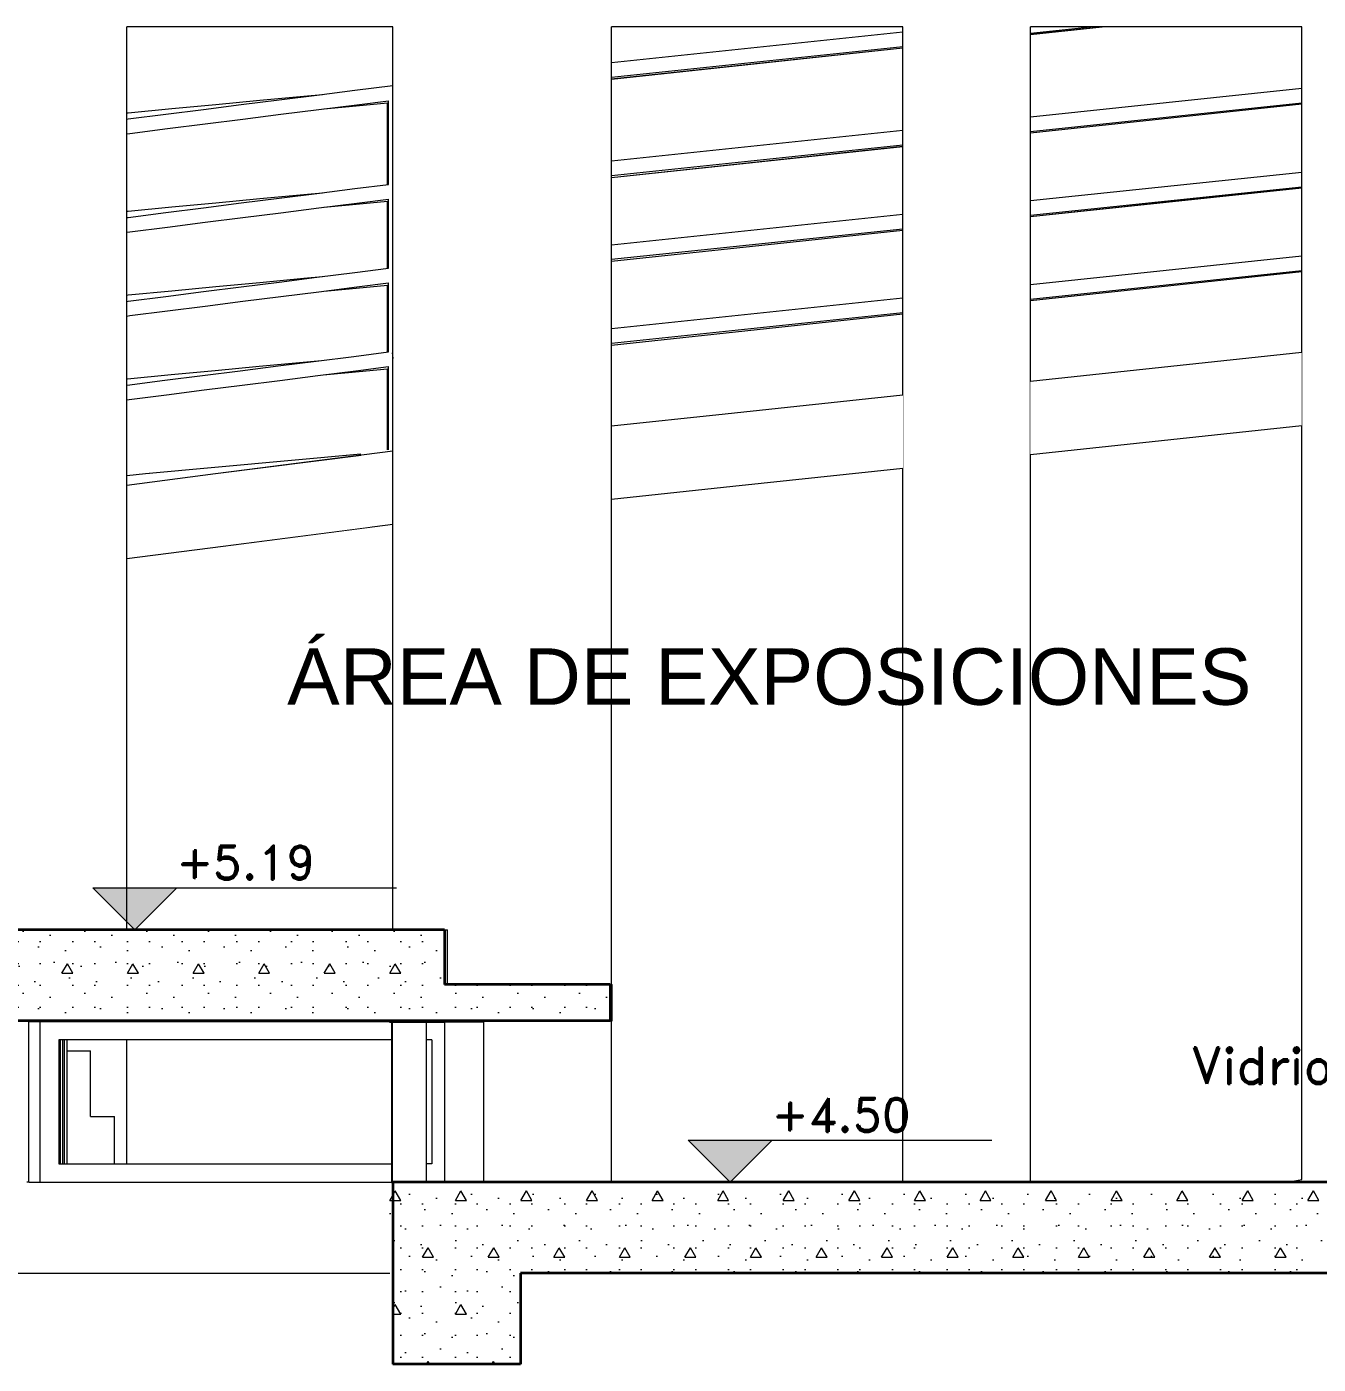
# Model space of a CAD drawing. Header units: metres. Extents: x 173 to 310, y -9 to 45.
# Drawn here: x 278.935 to 282.48, y -1.893 to 1.777 of the extents above; entities that cross this region are included whole.
import ezdxf

# ---------------------------------------------------------------- set-up
doc = ezdxf.new("R2010")
doc.units = ezdxf.units.M
doc.header["$MEASUREMENT"] = 0
doc.set_wipeout_variables(frame=1)
doc.linetypes.add('Wipeout_Contour', pattern=[1, 0, -1])
for name, color, linetype, lineweight in [('Annotation - Label_Pen_No__1', 7, 'Continuous', 13), ('Annotation - Text_Pen_No__1', 7, 'Continuous', 13), ('Dimensioning - General_Pen_No__1', 7, 'Continuous', 13), ('Estructura – Carga_Pen_No__122', 9, 'Continuous', 13), ('Estructura – Carga_Pen_No__21', 7, 'Continuous', 35), ('Interior - Furniture _Pen_No__1', 7, 'Continuous', 13), ('Interior - Stair & Railing_Pen_No__122', 9, 'Continuous', 13), ('Structural - Bearing_Pen_No__122', 9, 'Continuous', 13), ('Structural - Bearing_Pen_No__21', 7, 'Continuous', 35), ('Structural - Bearing_Pen_No__27', 7, 'Continuous', 35)]:
    doc.layers.add(name, color=color, linetype=linetype, lineweight=lineweight)
for name, color, linetype in [('Dimensioning - General', 7, 'Continuous'), ('Estructura – Carga', 7, 'Continuous'), ('Interior - Furniture', 7, 'Continuous'), ('Structural - Bearing', 7, 'Continuous')]:
    doc.layers.add(name, color=color, linetype=linetype)
for name, color, linetype, lineweight, true_color in [('Dimensioning - General_Pen_No__167', 7, 'Continuous', 13, 0x6a6a6a), ('Estructura – Carga_Pen_No__167', 7, 'Continuous', 13, 0x6a6a6a), ('Interior - Stair & Railing_Pen_No__167', 7, 'Continuous', 13, 0x6a6a6a), ('Structural - Bearing_Pen_No__167', 7, 'Continuous', 13, 0x6a6a6a), ('Structural - Bearing_Pen_No__87', 7, 'Continuous', 20, 0x6a6a6a)]:
    doc.layers.add(name, color=color, linetype=linetype, lineweight=lineweight, true_color=true_color)
doc.styles.add('GENERATED_STYLE_1', font='arial.ttf')
doc.styles.add('GENERATED_STYLE_3', font='romand.shx')
doc.dimstyles.new('GENERATED_STYLE__14', dxfattribs={"dimtxt": 0.0925, "dimasz": 0.0475, "dimexe": 0.18, "dimexo": 0.0625, "dimgap": 0.09, "dimtad": 1, "dimzin": 0, "dimdsep": 46, "dimtxsty": 'GENERATED_STYLE_3', "dimblk": 'ARROWHEAD_2', "dimblk1": 'ARROWHEAD_2', "dimblk2": 'ARROWHEAD_2', "dimcen": 0.09, "dimclrd": 7, "dimclre": 7, "dimclrt": 256, "dimadec": 0, "dimazin": 0, "dimtfac": 1, "dimtdec": 4, "dimtmove": 2, "dimatfit": 3, "dimfxl": 1, "dimtolj": 1, "dimtzin": 0, "dimarcsym": 0})
doc.dimstyles.new('GENERATED_STYLE__19', dxfattribs={"dimtxt": 0.18, "dimasz": 0.06384, "dimexe": 0.18, "dimexo": 0.0625, "dimgap": 0.09, "dimtad": 0, "dimtih": 1, "dimtoh": 1, "dimdec": 4, "dimzin": 0, "dimdsep": 46, "dimtxsty": 'Standard', "dimcen": 0.09, "dimadec": 0, "dimazin": 0, "dimtfac": 1, "dimtdec": 4, "dimtmove": 0, "dimatfit": 3, "dimldrblk": 'ARROWHEAD_5', "dimfxl": 1, "dimtolj": 1, "dimtzin": 0, "dimarcsym": 0})
pattern_1 = [(0, (247.71116, 19.7567), (0, 0.3117692), [0.03, -0.15]), (0, (247.80116, 19.91258), (0, 0.3117692), [0.03, -0.15]), (60, (247.71116, 19.7567), (-0.27, 0.1558846), [0.03, -0.15]), (60, (247.89116, 19.7567), (-0.27, 0.1558846), [0.03, -0.15]), (120, (247.74116, 19.7567), (0.27, 0.1558846), [0.03, -0.15]), (120, (247.92116, 19.7567), (0.27, 0.1558846), [0.03, -0.15]), (0, (247.71116, 19.786696), (0, 0.06), [0, -0.06, 0, -0.09]), (45, (247.74116, 19.786696), (-0.04242641, 0.04242641), [0, -0.045, 0, -0.075])]

# ---------------------------------------------------------------- blocks, each defined once
blk = doc.blocks.new('Dimension_4', base_point=(33.1544, -21.1497))
at = {"layer": 'Dimensioning - General_Pen_No__1', "linetype": 'Continuous', "lineweight": 13}
blk.add_hatch(color=7, dxfattribs=at).paths.add_polyline_path([(33.1544, -21.1497), (33.2694, -21.0347), (33.0394, -21.0347)])
at = {"layer": 'Dimensioning - General_Pen_No__1', "color": 7, "linetype": 'Continuous', "lineweight": 13}
for p, q in [((33.1544, -21.1497), (33.0394, -21.0347)), ((33.0394, -21.0347), (33.2694, -21.0347)), ((33.2694, -21.0347), (33.1544, -21.1497)), ((33.2694, -21.0347), (33.8729, -21.0347)), ((33.1544, -21.1497), (33.0681, -21.1497)), ((33.1544, -21.1497), (33.2406, -21.1497))]:
    blk.add_line(p, q, dxfattribs=at)
at = {"layer": 'Dimensioning - General_Pen_No__167', "color": 251, "lineweight": 13, "true_color": 0x6a6a6a, "insert": (33.2694, -21.0117), "char_height": 0.0925, "attachment_point": 7, "style": 'GENERATED_STYLE_3'}
blk.add_mtext('\\A1;{\\pql;\\Fromand.shx;+4.50}', dxfattribs=at)
blk = doc.blocks.new('Dimension_5', base_point=(31.5202, -20.4573))
at = {"layer": 'Dimensioning - General_Pen_No__1', "linetype": 'Continuous', "lineweight": 13}
blk.add_hatch(color=7, dxfattribs=at).paths.add_polyline_path([(31.5202, -20.4573), (31.6352, -20.3423), (31.4052, -20.3423)])
at = {"layer": 'Dimensioning - General_Pen_No__1', "color": 7, "linetype": 'Continuous', "lineweight": 13}
for p, q in [((31.5202, -20.4573), (31.4052, -20.3423)), ((31.4052, -20.3423), (31.6352, -20.3423)), ((31.6352, -20.3423), (31.5202, -20.4573)), ((31.6352, -20.3423), (32.2388, -20.3423)), ((31.5202, -20.4573), (31.2711, -20.4573)), ((31.5202, -20.4573), (31.6065, -20.4573))]:
    blk.add_line(p, q, dxfattribs=at)
at = {"layer": 'Dimensioning - General_Pen_No__167', "color": 251, "lineweight": 13, "true_color": 0x6a6a6a, "insert": (31.6352, -20.3193), "char_height": 0.0925, "attachment_point": 7, "style": 'GENERATED_STYLE_3'}
blk.add_mtext('\\A1;{\\pql;\\Fromand.shx;+5.19}', dxfattribs=at)
blk = doc.blocks.new('ARROWHEAD_2')
at = {"color": 0, "linetype": 'Continuous', "lineweight": 0}
for p, q in [((0, 0), (-1, 0)), ((-0.378, -0.655), (0.378, 0.655))]:
    blk.add_line(p, q, dxfattribs=at)
blk = doc.blocks.new('*D73')
at = {"layer": 'Defpoints', "color": 0, "linetype": 'Continuous', "transparency": 16777216}
for p in [(279.8736, -1.393), (283.2428, -1.393), (283.0445, -2.043)]:
    blk.add_point(p, dxfattribs=at)
at = {"layer": 'Dimensioning - General', "color": 7, "linetype": 'Continuous', "lineweight": -2, "transparency": 16777216}
for p, q in [((283.2428, -1.3455), (283.2428, -1.298)), ((279.9361, -1.393), (283.4228, -1.393)), ((283.2428, -2.043), (283.2428, -1.393)), ((283.107, -2.043), (283.4228, -2.043)), ((283.2428, -2.0905), (283.2428, -2.138))]:
    blk.add_line(p, q, dxfattribs=at)
at = {"layer": 'Dimensioning - General', "color": 7, "linetype": 'Continuous', "lineweight": -2, "transparency": 16777216, "xscale": 0.0475, "yscale": 0.0475, "zscale": 0.0475}
for p, rotation in [((283.2428, -1.393), 270), ((283.2428, -2.043), 90)]:
    blk.add_blockref('ARROWHEAD_2', p, dxfattribs=dict(at, rotation=rotation))
at = {"layer": 'Dimensioning - General', "color": 251, "linetype": 'Continuous', "lineweight": 13, "true_color": 0x6a6a6a, "transparency": 16777216, "insert": (283.1781, -1.8198), "char_height": 0.0925, "attachment_point": 5, "rotation": 90, "style": 'GENERATED_STYLE_3'}
blk.add_mtext('\\A1;0.65', dxfattribs=at)
blk = doc.blocks.new('ARROWHEAD_5')
at = {"linetype": 'Continuous', "lineweight": 0}
blk.add_hatch(color=0, dxfattribs=at).paths.add_polyline_path([(-1, 0.2679), (0, 0), (-1, -0.2679)])
at = {"color": 0, "linetype": 'Continuous', "lineweight": 0}
blk.add_line((0, 0), (-1, 0), dxfattribs=at)

msp = doc.modelspace()

# ---------------------------------------------------------------- linework, layer by layer
at = {"layer": 'Estructura – Carga_Pen_No__167', "color": 251, "linetype": 'Continuous', "lineweight": 13, "true_color": 0x6a6a6a}
for p, q in [((279.1098, -1.213), (279.1098, -1.033)), ((279.1098, -1.213), (279.1759, -1.213)), ((279.1759, -1.343), (279.1759, -1.213)), ((279.1268, -1.393), (279.2314, -1.393)), ((279.2314, -1.393), (279.3313, -1.393)), ((279.3313, -1.393), (279.4256, -1.393)), ((279.4256, -1.393), (279.5138, -1.393)), ((279.5138, -1.393), (279.5951, -1.393)), ((279.5951, -1.393), (279.669, -1.393)), ((279.669, -1.393), (279.7349, -1.393)), ((279.7349, -1.393), (279.7923, -1.393)), ((278.9031, -1.643), (278.9489, -1.643)), ((278.9489, -1.643), (278.9858, -1.643)), ((278.9858, -1.643), (279.0182, -1.643)), ((279.0182, -1.643), (279.1268, -1.643)), ((279.1268, -1.643), (279.2314, -1.643)), ((279.2314, -1.643), (279.3313, -1.643)), ((279.3313, -1.643), (279.4256, -1.643)), ((279.4256, -1.643), (279.5138, -1.643)), ((279.5138, -1.643), (279.5951, -1.643)), ((279.5951, -1.643), (279.669, -1.643)), ((279.669, -1.643), (279.7349, -1.643)), ((279.7349, -1.643), (279.7923, -1.643)), ((279.7923, -1.643), (279.8408, -1.643)), ((279.8408, -1.643), (279.88, -1.643)), ((279.88, -1.643), (279.9097, -1.643))]:
    msp.add_line(p, q, dxfattribs=at)
at = {"layer": 'Interior - Stair & Railing_Pen_No__122', "color": 9, "linetype": 'Continuous', "lineweight": 13}
for p, q in [((280.5396, 1.679), (281.3396, 1.7631)), ((281.6896, 1.7596), (281.8551, 1.777)), ((281.6896, 1.7562), (281.885, 1.777)), ((281.6896, 1.756), (281.8863, 1.777)), ((280.5396, 1.6388), (281.3396, 1.7228)), ((280.5396, 1.6338), (281.3396, 1.7189)), ((280.5396, 1.6335), (281.3396, 1.7187)), ((279.8354, 1.6028), (279.9396, 1.6159)), ((279.5742, 1.5753), (279.695, 1.5867)), ((279.6271, 1.5765), (279.7312, 1.5896)), ((279.695, 1.5867), (279.7462, 1.5915)), ((279.7312, 1.5896), (279.8354, 1.6028)), ((281.6896, 1.5299), (282.4346, 1.6082)), ((279.2131, 1.5412), (279.3332, 1.5526)), ((279.3162, 1.5371), (279.4196, 1.5502)), ((279.3332, 1.5526), (279.4536, 1.564)), ((279.4196, 1.5502), (279.5233, 1.5634)), ((279.4536, 1.564), (279.5742, 1.5753)), ((279.5233, 1.5634), (279.6271, 1.5765)), ((279.6321, 1.5368), (279.7362, 1.55)), ((279.7362, 1.55), (279.8404, 1.5631)), ((279.7505, 1.5518), (279.8197, 1.5583)), ((279.8197, 1.5583), (279.9249, 1.5682)), ((279.8404, 1.5631), (279.9277, 1.5741)), ((281.6896, 1.4896), (282.4346, 1.5679)), ((281.6896, 1.4862), (282.4346, 1.5655)), ((281.6896, 1.486), (282.4346, 1.5654)), ((279.2093, 1.5408), (279.2131, 1.5412)), ((279.2093, 1.5234), (279.2132, 1.5239)), ((279.2132, 1.5239), (279.3162, 1.5371)), ((279.3212, 1.4974), (279.4246, 1.5105)), ((279.4246, 1.5105), (279.5282, 1.5237)), ((279.5282, 1.5237), (279.6321, 1.5368)), ((279.2093, 1.4831), (279.2181, 1.4843)), ((279.2181, 1.4843), (279.3212, 1.4974)), ((280.5396, 1.409), (281.3396, 1.4931)), ((280.5396, 1.3688), (281.3396, 1.4528)), ((280.5396, 1.3638), (281.3396, 1.4489)), ((280.5396, 1.3635), (281.3396, 1.4487)), ((281.6896, 1.2999), (282.4346, 1.3782)), ((279.695, 1.3167), (279.7462, 1.3215)), ((279.7312, 1.3196), (279.8354, 1.3328)), ((279.8354, 1.3328), (279.9277, 1.3444)), ((281.6896, 1.2596), (282.4346, 1.3379)), ((281.6896, 1.2562), (282.4346, 1.3355)), ((281.6896, 1.256), (282.4346, 1.3354)), ((279.3332, 1.2826), (279.4536, 1.294)), ((279.4196, 1.2802), (279.5233, 1.2934)), ((279.4536, 1.294), (279.5742, 1.3053)), ((279.5233, 1.2934), (279.6271, 1.3065)), ((279.5742, 1.3053), (279.695, 1.3167)), ((279.6271, 1.3065), (279.7312, 1.3196)), ((279.7362, 1.28), (279.8404, 1.2931)), ((279.7505, 1.2818), (279.8197, 1.2883)), ((279.8197, 1.2883), (279.9249, 1.2982)), ((279.8404, 1.2931), (279.9277, 1.3041)), ((279.2093, 1.2708), (279.2131, 1.2712)), ((279.2093, 1.2534), (279.2132, 1.2539)), ((279.2131, 1.2712), (279.3332, 1.2826)), ((279.2132, 1.2539), (279.3162, 1.2671)), ((279.3162, 1.2671), (279.4196, 1.2802)), ((279.4246, 1.2405), (279.5282, 1.2537)), ((279.5282, 1.2537), (279.6321, 1.2668)), ((279.6321, 1.2668), (279.7362, 1.28)), ((280.5396, 1.179), (281.3396, 1.2631)), ((279.2093, 1.2131), (279.2181, 1.2143)), ((279.2181, 1.2143), (279.3212, 1.2274)), ((279.3212, 1.2274), (279.4246, 1.2405)), ((280.5396, 1.1388), (281.3396, 1.2228)), ((280.5396, 1.1338), (281.3396, 1.2189)), ((280.5396, 1.1335), (281.3396, 1.2187)), ((281.6896, 1.0699), (282.4346, 1.1482)), ((279.7312, 1.0896), (279.8354, 1.1028)), ((279.8354, 1.1028), (279.9277, 1.1144)), ((281.6896, 1.0297), (282.4346, 1.108)), ((281.6896, 1.0261), (282.4346, 1.1055)), ((279.4536, 1.064), (279.5742, 1.0753)), ((279.5233, 1.0634), (279.6271, 1.0765)), ((279.5742, 1.0753), (279.695, 1.0867)), ((279.6271, 1.0765), (279.7312, 1.0896)), ((279.695, 1.0867), (279.7462, 1.0915)), ((279.8197, 1.0583), (279.9249, 1.0682)), ((279.8404, 1.0631), (279.9277, 1.0741)), ((279.2093, 1.0408), (279.2131, 1.0412)), ((279.2131, 1.0412), (279.3332, 1.0526)), ((279.2132, 1.0239), (279.3162, 1.0371)), ((279.3162, 1.0371), (279.4196, 1.0502)), ((279.3332, 1.0526), (279.4536, 1.064)), ((279.4196, 1.0502), (279.5233, 1.0634)), ((279.5282, 1.0237), (279.6321, 1.0368)), ((279.6321, 1.0368), (279.7362, 1.05)), ((279.7362, 1.05), (279.8404, 1.0631)), ((279.7505, 1.0518), (279.8197, 1.0583)), ((280.5396, 0.9491), (281.3396, 1.0332)), ((279.2093, 1.0234), (279.2132, 1.0239)), ((279.2181, 0.9843), (279.3212, 0.9974)), ((279.3212, 0.9974), (279.4246, 1.0105)), ((279.4246, 1.0105), (279.5282, 1.0237)), ((280.5396, 0.9089), (281.3396, 0.9929)), ((279.2093, 0.9831), (279.2181, 0.9843)), ((280.5396, 0.9036), (281.3396, 0.9889)), ((279.8329, 0.8726), (279.9277, 0.8846)), ((279.9379, 0.8819), (279.938, 0.8812)), ((279.938, 0.8812), (279.9383, 0.8787)), ((279.4518, 0.8339), (279.5724, 0.8452)), ((279.5208, 0.8332), (279.6247, 0.8463)), ((279.5724, 0.8452), (279.6932, 0.8566)), ((279.6247, 0.8463), (279.7287, 0.8595)), ((279.6932, 0.8566), (279.744, 0.8614)), ((279.7287, 0.8595), (279.8329, 0.8726)), ((279.8379, 0.8329), (279.9277, 0.8443)), ((279.9383, 0.8787), (279.9386, 0.8759)), ((279.9386, 0.8759), (279.939, 0.8727)), ((279.939, 0.8727), (279.9394, 0.8694)), ((279.9394, 0.8694), (279.9396, 0.8671)), ((279.2093, 0.8109), (279.2112, 0.8111)), ((279.2112, 0.8111), (279.3314, 0.8225)), ((279.3137, 0.8069), (279.4171, 0.8201)), ((279.3314, 0.8225), (279.4518, 0.8339)), ((279.4171, 0.8201), (279.5208, 0.8332)), ((279.6296, 0.8067), (279.7337, 0.8198)), ((279.7337, 0.8198), (279.8379, 0.8329)), ((279.7483, 0.8216), (279.8178, 0.8282)), ((279.8178, 0.8282), (279.9249, 0.8383)), ((279.2093, 0.7936), (279.2107, 0.7938)), ((279.2107, 0.7938), (279.3137, 0.8069)), ((279.3187, 0.7672), (279.4221, 0.7804)), ((279.4221, 0.7804), (279.5257, 0.7935)), ((279.5257, 0.7935), (279.6296, 0.8067)), ((279.2093, 0.7533), (279.2157, 0.7541)), ((279.2157, 0.7541), (279.3187, 0.7672))]:
    msp.add_line(p, q, dxfattribs=at)
at = {"layer": 'Interior - Stair & Railing_Pen_No__167', "color": 251, "linetype": 'Continuous', "lineweight": 13, "true_color": 0x6a6a6a}
for p, q in [((279.9396, 1.777), (279.2093, 1.777)), ((281.3396, 1.777), (280.5396, 1.777)), ((282.4346, 1.777), (281.6896, 1.777)), ((279.9249, 1.3441), (279.9249, 1.5682)), ((279.9276, 1.3444), (279.9276, 1.5741)), ((279.9249, 1.1141), (279.9249, 1.2982)), ((279.9276, 1.1144), (279.9276, 1.3041)), ((279.9249, 0.8842), (279.9249, 1.0682)), ((279.9276, 0.8846), (279.9276, 1.0741)), ((279.9276, 0.6165), (279.9276, 0.8443)), ((279.9249, 0.6162), (279.9249, 0.8383))]:
    msp.add_line(p, q, dxfattribs=at)
at = {"layer": 'Structural - Bearing_Pen_No__122', "color": 9, "linetype": 'Continuous', "lineweight": 13}
for p, q in [((279.1552, -1.003), (279.0963, -1.003)), ((279.2131, -1.003), (279.1552, -1.003)), ((279.2698, -1.003), (279.2131, -1.003)), ((279.3252, -1.003), (279.2698, -1.003)), ((279.3793, -1.003), (279.3252, -1.003)), ((279.432, -1.003), (279.3793, -1.003)), ((279.483, -1.003), (279.432, -1.003)), ((279.5324, -1.003), (279.483, -1.003)), ((279.5801, -1.003), (279.5324, -1.003)), ((279.6259, -1.003), (279.5801, -1.003)), ((279.6699, -1.003), (279.6259, -1.003)), ((279.7118, -1.003), (279.6699, -1.003)), ((279.7516, -1.003), (279.7118, -1.003)), ((279.7893, -1.003), (279.7516, -1.003)), ((279.8248, -1.003), (279.7893, -1.003)), ((279.8579, -1.003), (279.8248, -1.003)), ((279.8888, -1.003), (279.8579, -1.003)), ((279.9172, -1.003), (279.8888, -1.003)), ((279.0963, -1.343), (279.1552, -1.343)), ((279.1552, -1.343), (279.2131, -1.343)), ((279.2131, -1.343), (279.2698, -1.343)), ((279.2698, -1.343), (279.3252, -1.343)), ((279.3252, -1.343), (279.3793, -1.343)), ((279.3793, -1.343), (279.432, -1.343)), ((279.432, -1.343), (279.483, -1.343)), ((279.483, -1.343), (279.5324, -1.343)), ((279.5324, -1.343), (279.5801, -1.343)), ((279.5801, -1.343), (279.6259, -1.343)), ((279.6259, -1.343), (279.6699, -1.343)), ((279.6699, -1.343), (279.7118, -1.343)), ((279.7118, -1.343), (279.7516, -1.343)), ((279.7516, -1.343), (279.7893, -1.343)), ((279.7893, -1.343), (279.8248, -1.343)), ((279.8248, -1.343), (279.8579, -1.343)), ((279.8579, -1.343), (279.8888, -1.343)), ((279.8888, -1.343), (279.9172, -1.343))]:
    msp.add_line(p, q, dxfattribs=at)
at = {"layer": 'Structural - Bearing_Pen_No__167', "color": 251, "linetype": 'Continuous', "lineweight": 13, "true_color": 0x6a6a6a}
for p, q in [((281.3396, -1.393), (281.3396, 1.777)), ((281.6896, -1.393), (281.6896, 1.777)), ((282.4346, -1.386), (282.4346, 1.777)), ((279.2093, -1.343), (279.2093, -1.003)), ((280.0464, -1.003), (280.0313, -1.003)), ((280.0317, -1.343), (280.0317, -1.003)), ((280.0464, -1.003), (280.0464, -1.343)), ((280.0466, -1.003), (280.0466, -1.343)), ((280.082, -1.003), (280.0816, -1.003)), ((280.0464, -1.343), (280.0313, -1.343))]:
    msp.add_line(p, q, dxfattribs=at)

# ---------------------------------------------------------------- texts
at = {"layer": 'Annotation - Label_Pen_No__1', "color": 7, "linetype": 'Continuous', "lineweight": 13, "insert": (282.885, -1.1239), "char_height": 0.1, "attachment_point": 9, "style": 'GENERATED_STYLE_3'}
msp.add_mtext('\\A1;{\\pqr;\\Fromand.shx;Vidrioblock}', dxfattribs=at)
at = {"layer": 'Annotation - Text_Pen_No__1', "color": 7, "linetype": 'Continuous', "lineweight": 13, "insert": (280.9729, 0.0714), "char_height": 0.155, "attachment_point": 2, "style": 'GENERATED_STYLE_1'}
msp.add_mtext('\\A1;{\\pqc;\\fArial|b0|i0|c0|p34;Á\\fArial|b0|i0|c0|p34;REA DE EXPOSICIONES}', dxfattribs=at)

# ---------------------------------------------------------------- wipeouts: each hides what was drawn before it
at = {"color": 254, "linetype": 'Wipeout_Contour', "lineweight": 0, "ltscale": 148.41582}
msp.add_wipeout([(280.0816, -0.8506), (280.0816, -0.7006), (277.0973, -0.7006), (277.0973, -0.8506)], dxfattribs=at).dxf.layer = 'Estructura – Carga'
at = {"color": 254, "linetype": 'Wipeout_Contour', "lineweight": 0, "ltscale": 111.258449}
msp.add_wipeout([(279.2093, 0.5192), (279.2093, 0.3964), (279.4524, 0.5507)], dxfattribs=at).dxf.layer = 'Interior - Furniture'
at = {"color": 254, "linetype": 'Wipeout_Contour', "lineweight": 0, "ltscale": 191.89738}
msp.add_wipeout([(279.9406, -0.9506), (279.9381, -0.9506), (279.9381, -0.953), (279.9391, -0.953), (279.9406, -0.953)], dxfattribs=at).dxf.layer = 'Structural - Bearing'
at = {"color": 254, "linetype": 'Wipeout_Contour', "lineweight": 0, "ltscale": 153.749686}
msp.add_wipeout([(280.0879, -0.9506), (280.0879, -0.953), (280.0907, -0.953), (280.0907, -0.9506)], dxfattribs=at).dxf.layer = 'Structural - Bearing'

# ---------------------------------------------------------------- next in the draw order: hatches: boundary and pattern name
at = {"layer": 'Estructura – Carga_Pen_No__122', "linetype": 'Continuous', "lineweight": 13}
h = msp.add_hatch(dxfattribs=at)
h.set_pattern_fill('HORMIGÓN_ARMADO', color=9, style=0, pattern_type=2)
h.set_pattern_definition(pattern_1)
h.paths.add_polyline_path([(280.0816, -0.8506), (280.0816, -0.7006), (277.0973, -0.7006), (277.0973, -0.8506)])

# ---------------------------------------------------------------- next in the draw order: linework, layer by layer
at = {"layer": 'Estructura – Carga_Pen_No__167', "color": 251, "linetype": 'Continuous', "lineweight": 13, "true_color": 0x6a6a6a}
for p, q in [((280.0816, -0.7006), (280.0881, -0.7006)), ((280.0881, -0.7006), (280.0896, -0.7006))]:
    msp.add_line(p, q, dxfattribs=at)
at = {"layer": 'Estructura – Carga_Pen_No__21', "color": 7, "linetype": 'Continuous', "lineweight": 35}
msp.add_line((280.0816, -0.7006), (277.0973, -0.7006), dxfattribs=at)
at = {"layer": 'Structural - Bearing_Pen_No__167', "color": 251, "linetype": 'Continuous', "lineweight": 13, "true_color": 0x6a6a6a}
msp.add_line((279.9396, -0.7006), (279.9396, 1.777), dxfattribs=at)

# ---------------------------------------------------------------- next in the draw order: block references
at = {"layer": 'Dimensioning - General', "color": 7, "linetype": 'Continuous', "lineweight": 13}
msp.add_blockref('Dimension_5', (279.2314, -0.7006), dxfattribs=at)

# ---------------------------------------------------------------- next in the draw order: leaders
at = {"layer": 'Annotation - Label_Pen_No__1', "color": 7, "linetype": 'Continuous', "lineweight": 13, "annotation_type": 0, "has_hookline": 1, "hookline_direction": 0, "text_width": 1.5667}
msp.add_leader([(277.2126, -0.6919), (277.3779, -0.3728), (277.4417, -0.3728)], dimstyle='GENERATED_STYLE__19', dxfattribs=at)

# ---------------------------------------------------------------- next in the draw order: wipeouts: each hides what was drawn before it
at = {"color": 254, "linetype": 'Wipeout_Contour', "lineweight": 0, "ltscale": 160.370795}
msp.add_wipeout([(280.2896, -1.643), (283.0542, -1.643), (283.0542, -1.393), (280.2896, -1.393)], dxfattribs=at).dxf.layer = 'Estructura – Carga'
at = {"color": 254, "linetype": 'Wipeout_Contour', "lineweight": 0, "ltscale": 157.062869}
msp.add_wipeout([(282.4346, 0.8843), (281.6896, 0.8047), (281.6896, 0.6036), (282.4346, 0.6831)], dxfattribs=at).dxf.layer = 'Interior - Furniture'
at = {"color": 254, "linetype": 'Wipeout_Contour', "lineweight": 0, "ltscale": 153.389706}
msp.add_wipeout([(281.3396, 0.7673), (280.5396, 0.6819), (280.5396, 0.4807), (281.3396, 0.5662)], dxfattribs=at).dxf.layer = 'Interior - Furniture'
at = {"color": 254, "linetype": 'Wipeout_Contour', "lineweight": 0, "ltscale": 148.65228}
msp.add_wipeout([(279.2093, 0.3964), (279.2093, 0.3176), (279.4735, 0.3518), (279.4524, 0.5507)], dxfattribs=at).dxf.layer = 'Interior - Furniture'
at = {"color": 254, "linetype": 'Wipeout_Contour', "lineweight": 0, "ltscale": 153.722689}
msp.add_wipeout([(279.9376, -0.953), (279.9356, -0.953), (279.9356, -1.393), (279.9376, -1.393)], dxfattribs=at).dxf.layer = 'Structural - Bearing'
at = {"color": 254, "linetype": 'Wipeout_Contour', "lineweight": 0, "ltscale": 192.493787}
msp.add_wipeout([(280.0879, -0.9506), (280.0816, -0.9506), (280.0816, -0.953), (280.0843, -0.953), (280.0879, -0.953)], dxfattribs=at).dxf.layer = 'Structural - Bearing'

# ---------------------------------------------------------------- next in the draw order: hatches: boundary and pattern name
at = {"layer": 'Estructura – Carga_Pen_No__122', "linetype": 'Continuous', "lineweight": 13}
h = msp.add_hatch(dxfattribs=at)
h.set_pattern_fill('HORMIGÓN_ARMADO', color=9, style=0, pattern_type=2)
h.set_pattern_definition(pattern_1)
h.paths.add_polyline_path([(280.2896, -1.643), (283.0542, -1.643), (283.0542, -1.393), (280.2896, -1.393)])

# ---------------------------------------------------------------- next in the draw order: linework, layer by layer
at = {"layer": 'Interior - Furniture _Pen_No__1', "color": 7, "linetype": 'Continuous', "lineweight": 13}
for p, q in [((281.6896, 0.8047), (282.4346, 0.8843)), ((280.8518, 0.7152), (281.3396, 0.7673)), ((280.5396, 0.6819), (280.8518, 0.7152)), ((281.6896, 0.6036), (282.4346, 0.6831)), ((280.8731, 0.5164), (281.3396, 0.5662)), ((280.5396, 0.4807), (280.8731, 0.5164))]:
    msp.add_line(p, q, dxfattribs=at)
at = {"layer": 'Interior - Stair & Railing_Pen_No__122', "color": 9, "linetype": 'Continuous', "lineweight": 13}
msp.add_line((282.3944, -1.393), (282.4346, -1.386), dxfattribs=at)

# ---------------------------------------------------------------- next in the draw order: block references
at = {"layer": 'Dimensioning - General', "color": 7, "linetype": 'Continuous', "lineweight": 13}
msp.add_blockref('Dimension_4', (280.8656, -1.393), dxfattribs=at)

# ---------------------------------------------------------------- next in the draw order: leaders
at = {"layer": 'Annotation - Label_Pen_No__1', "color": 7, "linetype": 'Continuous', "lineweight": 13, "annotation_type": 0, "has_hookline": 1, "hookline_direction": 1, "text_width": 0.8143}
msp.add_leader([(283.2042, -1.443), (283.0389, -1.1239), (282.975, -1.1239)], dimstyle='GENERATED_STYLE__19', dxfattribs=at)

# ---------------------------------------------------------------- next in the draw order: wipeouts: each hides what was drawn before it
at = {"color": 254, "linetype": 'Wipeout_Contour', "lineweight": 0, "ltscale": 111.100678}
msp.add_wipeout([(279.2093, 0.5384), (279.2608, 0.5507), (279.2093, 0.5459)], dxfattribs=at).dxf.layer = 'Interior - Furniture'
at = {"color": 254, "linetype": 'Wipeout_Contour', "lineweight": 0, "ltscale": 153.190536}
msp.add_wipeout([(279.9156, -0.9506), (279.9156, -0.953), (279.9307, -0.953), (279.9307, -0.9506)], dxfattribs=at).dxf.layer = 'Structural - Bearing'

# ---------------------------------------------------------------- next in the draw order: wipeouts: each hides what was drawn before it
at = {"color": 254, "linetype": 'Wipeout_Contour', "lineweight": 0, "ltscale": 148.205924}
msp.add_wipeout([(279.2093, 0.5384), (279.2093, 0.5192), (279.4524, 0.5507), (279.2608, 0.5507)], dxfattribs=at).dxf.layer = 'Interior - Furniture'
at = {"color": 254, "linetype": 'Wipeout_Contour', "lineweight": 0, "ltscale": 153.11944}
msp.add_wipeout([(279.8884, -0.9506), (279.8884, -0.953), (279.9156, -0.953), (279.9156, -0.9506)], dxfattribs=at).dxf.layer = 'Structural - Bearing'
at = {"color": 254, "linetype": 'Wipeout_Contour', "lineweight": 0, "ltscale": 153.335531}
msp.add_wipeout([(279.9406, -0.9506), (279.9406, -0.953), (279.9917, -0.953), (279.9917, -0.9506)], dxfattribs=at).dxf.layer = 'Structural - Bearing'

# ---------------------------------------------------------------- next in the draw order: linework, layer by layer
at = {"layer": 'Interior - Furniture _Pen_No__1', "color": 7, "linetype": 'Continuous', "lineweight": 13}
msp.add_line((279.2093, 0.5459), (279.2608, 0.5507), dxfattribs=at)
at = {"layer": 'Structural - Bearing_Pen_No__167', "color": 251, "linetype": 'Continuous', "lineweight": 13, "true_color": 0x6a6a6a}
msp.add_line((279.2093, -0.7006), (279.2093, 1.777), dxfattribs=at)

# ---------------------------------------------------------------- next in the draw order: wipeouts: each hides what was drawn before it
at = {"color": 254, "linetype": 'Wipeout_Contour', "lineweight": 0, "ltscale": 148.735891}
msp.add_wipeout([(279.4524, 0.5507), (279.4735, 0.3518), (279.8518, 0.5893), (279.8518, 0.6018)], dxfattribs=at).dxf.layer = 'Interior - Furniture'
at = {"color": 254, "linetype": 'Wipeout_Contour', "lineweight": 0, "ltscale": 153.011693}
msp.add_wipeout([(279.8884, -0.9506), (279.8515, -0.9506), (279.8515, -0.953), (279.8884, -0.953)], dxfattribs=at).dxf.layer = 'Structural - Bearing'
at = {"color": 254, "linetype": 'Wipeout_Contour', "lineweight": 0, "ltscale": 153.228202}
msp.add_wipeout([(279.9381, -0.9506), (279.9307, -0.9506), (279.9307, -0.953), (279.9381, -0.953)], dxfattribs=at).dxf.layer = 'Structural - Bearing'
at = {"color": 254, "linetype": 'Wipeout_Contour', "lineweight": 0, "ltscale": 153.489388}
msp.add_wipeout([(280.0327, -0.953), (279.9917, -0.953), (279.9917, -0.9506), (280.0327, -0.9506)], dxfattribs=at).dxf.layer = 'Structural - Bearing'

# ---------------------------------------------------------------- next in the draw order: wipeouts: each hides what was drawn before it
at = {"color": 254, "linetype": 'Wipeout_Contour', "lineweight": 0, "ltscale": 186.481198}
msp.add_wipeout([(279.4735, 0.3518), (279.877, 0.4039), (279.877, 0.41), (279.8518, 0.4073), (279.8518, 0.5893)], dxfattribs=at).dxf.layer = 'Interior - Furniture'
at = {"color": 254, "linetype": 'Wipeout_Contour', "lineweight": 0, "ltscale": 152.872111}
msp.add_wipeout([(279.8515, -0.9506), (279.8053, -0.9506), (279.8053, -0.953), (279.8515, -0.953)], dxfattribs=at).dxf.layer = 'Structural - Bearing'
at = {"color": 254, "linetype": 'Wipeout_Contour', "lineweight": 0, "ltscale": 153.728485}
msp.add_wipeout([(279.9391, -1.393), (279.9391, -0.953), (279.9376, -0.953), (279.9376, -1.393)], dxfattribs=at).dxf.layer = 'Structural - Bearing'
at = {"color": 254, "linetype": 'Wipeout_Contour', "lineweight": 0, "ltscale": 153.609518}
msp.add_wipeout([(280.063, -0.953), (280.0327, -0.953), (280.0327, -0.9506), (280.063, -0.9506)], dxfattribs=at).dxf.layer = 'Structural - Bearing'

# ---------------------------------------------------------------- next in the draw order: linework, layer by layer
at = {"layer": 'Interior - Furniture _Pen_No__1', "color": 7, "linetype": 'Continuous', "lineweight": 13}
for p, q in [((279.4735, 0.3518), (279.9396, 0.412)), ((279.2093, 0.3176), (279.4735, 0.3518))]:
    msp.add_line(p, q, dxfattribs=at)
at = {"layer": 'Structural - Bearing_Pen_No__122', "color": 9, "linetype": 'Continuous', "lineweight": 13}
for p, q in [((279.9356, -1.003), (279.9172, -1.003)), ((279.9172, -1.343), (279.9356, -1.343))]:
    msp.add_line(p, q, dxfattribs=at)

# ---------------------------------------------------------------- next in the draw order: wipeouts: each hides what was drawn before it
at = {"color": 254, "linetype": 'Wipeout_Contour', "lineweight": 0, "ltscale": 154.471341}
msp.add_wipeout([(279.9396, -1.393), (279.9312, -1.393), (279.9312, -1.643), (279.9396, -1.643)], dxfattribs=at).dxf.layer = 'Estructura – Carga'
at = {"color": 254, "linetype": 'Wipeout_Contour', "lineweight": 0, "ltscale": 111.273669}
msp.add_wipeout([(279.4524, 0.5507), (279.8518, 0.6018), (279.8518, 0.605)], dxfattribs=at).dxf.layer = 'Interior - Furniture'
at = {"color": 254, "linetype": 'Wipeout_Contour', "lineweight": 0, "ltscale": 152.701763}
msp.add_wipeout([(279.75, -0.9506), (279.75, -0.953), (279.8053, -0.953), (279.8053, -0.9506)], dxfattribs=at).dxf.layer = 'Structural - Bearing'
at = {"color": 254, "linetype": 'Wipeout_Contour', "lineweight": 0, "ltscale": 153.692559}
msp.add_wipeout([(280.063, -0.9506), (280.063, -0.953), (280.0816, -0.953), (280.0816, -0.9506)], dxfattribs=at).dxf.layer = 'Structural - Bearing'

# ---------------------------------------------------------------- next in the draw order: hatches: boundary and pattern name
at = {"layer": 'Estructura – Carga_Pen_No__122', "linetype": 'Continuous', "lineweight": 13}
h = msp.add_hatch(dxfattribs=at)
h.set_pattern_fill('HORMIGÓN_ARMADO', color=9, style=0, pattern_type=2)
h.set_pattern_definition(pattern_1)
h.paths.add_polyline_path([(279.9396, -1.393), (279.9312, -1.393), (279.9312, -1.643), (279.9396, -1.643)])

# ---------------------------------------------------------------- next in the draw order: linework, layer by layer
at = {"layer": 'Interior - Furniture _Pen_No__1', "color": 7, "linetype": 'Continuous', "lineweight": 13}
for p, q in [((279.2608, 0.5507), (279.8518, 0.605)), ((279.4524, 0.5507), (279.9396, 0.6131)), ((279.2093, 0.5192), (279.4524, 0.5507))]:
    msp.add_line(p, q, dxfattribs=at)

# ---------------------------------------------------------------- next in the draw order: wipeouts: each hides what was drawn before it
at = {"color": 254, "linetype": 'Wipeout_Contour', "lineweight": 0, "ltscale": 152.501953}
msp.add_wipeout([(279.75, -0.9506), (279.6862, -0.9506), (279.6862, -0.953), (279.75, -0.953)], dxfattribs=at).dxf.layer = 'Structural - Bearing'

# ---------------------------------------------------------------- next in the draw order: wipeouts: each hides what was drawn before it
at = {"color": 254, "linetype": 'Wipeout_Contour', "lineweight": 0, "ltscale": 152.274208}
msp.add_wipeout([(279.6862, -0.9506), (279.6143, -0.9506), (279.6143, -0.953), (279.6862, -0.953)], dxfattribs=at).dxf.layer = 'Structural - Bearing'
at = {"color": 254, "linetype": 'Wipeout_Contour', "lineweight": 0, "ltscale": 155.35406}
msp.add_wipeout([(280.2896, -1.893), (280.2896, -1.393), (279.9396, -1.393), (279.9396, -1.893)], dxfattribs=at).dxf.layer = 'Structural - Bearing'

# ---------------------------------------------------------------- next in the draw order: hatches: boundary and pattern name
at = {"layer": 'Structural - Bearing_Pen_No__122', "linetype": 'Continuous', "lineweight": 13}
h = msp.add_hatch(dxfattribs=at)
h.set_pattern_fill('STRUCTURAL_CONCRETE', color=9, style=0, pattern_type=2)
h.set_pattern_definition(pattern_1)
h.paths.add_polyline_path([(280.2896, -1.893), (280.2896, -1.393), (279.9396, -1.393), (279.9396, -1.893)])

# ---------------------------------------------------------------- next in the draw order: linework, layer by layer
at = {"layer": 'Estructura – Carga_Pen_No__167', "color": 251, "linetype": 'Continuous', "lineweight": 13, "true_color": 0x6a6a6a}
for p, q in [((279.7923, -1.393), (279.9396, -1.393)), ((279.9097, -1.643), (279.9296, -1.643)), ((279.9296, -1.643), (279.9312, -1.643))]:
    msp.add_line(p, q, dxfattribs=at)
at = {"layer": 'Estructura – Carga_Pen_No__21', "color": 7, "linetype": 'Continuous', "lineweight": 35}
for p, q in [((283.0542, -1.393), (280.2896, -1.393)), ((283.0542, -1.643), (280.2896, -1.643))]:
    msp.add_line(p, q, dxfattribs=at)
at = {"layer": 'Structural - Bearing_Pen_No__167', "color": 251, "linetype": 'Continuous', "lineweight": 13, "true_color": 0x6a6a6a}
msp.add_line((280.0313, -1.343), (280.0313, -1.393), dxfattribs=at)
at = {"layer": 'Structural - Bearing_Pen_No__21', "color": 7, "linetype": 'Continuous', "lineweight": 35}
for p, q in [((279.9396, -1.393), (279.9396, -1.643)), ((279.9396, -1.643), (279.9396, -1.893)), ((280.2896, -1.643), (280.2896, -1.893)), ((280.2896, -1.893), (279.9396, -1.893))]:
    msp.add_line(p, q, dxfattribs=at)
at = {"layer": 'Structural - Bearing_Pen_No__21', "color": 7, "linetype": 'Continuous', "lineweight": 35, "flags": 128}
msp.add_lwpolyline([(280.2896, -1.393), (280.0816, -1.393), (280.0313, -1.393), (279.9396, -1.393)], dxfattribs=at)

# ---------------------------------------------------------------- next in the draw order: dimensions: what is measured, and where the dimension line sits
at = {"layer": 'Dimensioning - General', "color": 7, "linetype": 'Continuous', "lineweight": 13}
dim = msp.add_linear_dim(base=(283.2428, -1.393), p1=(283.0445, -2.043), p2=(279.8736, -1.393), angle=90, dimstyle='GENERATED_STYLE__14', dxfattribs=at)
dim.commit()
dim.dimension.update_dxf_attribs({"geometry": '*D73', "text_midpoint": (283.1781, -1.8198), "dimtype": 160, "text_rotation": 90})

# ---------------------------------------------------------------- next in the draw order: wipeouts: each hides what was drawn before it
at = {"color": 254, "linetype": 'Wipeout_Contour', "lineweight": 0, "ltscale": 152.020266}
msp.add_wipeout([(279.6143, -0.9506), (279.5348, -0.9506), (279.5348, -0.953), (279.6143, -0.953)], dxfattribs=at).dxf.layer = 'Structural - Bearing'

# ---------------------------------------------------------------- next in the draw order: wipeouts: each hides what was drawn before it
at = {"color": 254, "linetype": 'Wipeout_Contour', "lineweight": 0, "ltscale": 151.74206}
msp.add_wipeout([(279.5348, -0.9506), (279.4483, -0.9506), (279.4483, -0.953), (279.5348, -0.953)], dxfattribs=at).dxf.layer = 'Structural - Bearing'

# ---------------------------------------------------------------- next in the draw order: wipeouts: each hides what was drawn before it
at = {"color": 254, "linetype": 'Wipeout_Contour', "lineweight": 0, "ltscale": 151.441707}
msp.add_wipeout([(279.4483, -0.9506), (279.3554, -0.9506), (279.3554, -0.953), (279.4483, -0.953)], dxfattribs=at).dxf.layer = 'Structural - Bearing'

# ---------------------------------------------------------------- next in the draw order: wipeouts: each hides what was drawn before it
at = {"color": 254, "linetype": 'Wipeout_Contour', "lineweight": 0, "ltscale": 151.121485}
msp.add_wipeout([(279.3554, -0.9506), (279.2568, -0.9506), (279.2568, -0.953), (279.3554, -0.953)], dxfattribs=at).dxf.layer = 'Structural - Bearing'

# ---------------------------------------------------------------- next in the draw order: wipeouts: each hides what was drawn before it
at = {"color": 254, "linetype": 'Wipeout_Contour', "lineweight": 0, "ltscale": 150.783818}
msp.add_wipeout([(279.1534, -0.9506), (279.1534, -0.953), (279.2568, -0.953), (279.2568, -0.9506)], dxfattribs=at).dxf.layer = 'Structural - Bearing'

# ---------------------------------------------------------------- next in the draw order: wipeouts: each hides what was drawn before it
at = {"color": 254, "linetype": 'Wipeout_Contour', "lineweight": 0, "ltscale": 150.431256}
msp.add_wipeout([(279.1534, -0.9506), (279.0457, -0.9506), (279.0457, -0.953), (279.1534, -0.953)], dxfattribs=at).dxf.layer = 'Structural - Bearing'

# ---------------------------------------------------------------- next in the draw order: wipeouts: each hides what was drawn before it
at = {"color": 254, "linetype": 'Wipeout_Contour', "lineweight": 0, "ltscale": 225.690645}
msp.add_wipeout([(278.9347, -1.393), (278.9408, -1.393), (278.9408, -0.953), (279.0457, -0.953), (279.0457, -0.9506), (278.9347, -0.9506)], dxfattribs=at).dxf.layer = 'Structural - Bearing'

# ---------------------------------------------------------------- next in the draw order: linework, layer by layer
at = {"layer": 'Estructura – Carga_Pen_No__167', "color": 251, "linetype": 'Continuous', "lineweight": 13, "true_color": 0x6a6a6a}
for p, q in [((279.0453, -1.033), (279.0453, -1.003)), ((279.0452, -1.033), (279.1098, -1.033)), ((279.0452, -1.343), (279.0452, -1.033)), ((279.0453, -1.343), (279.0453, -1.033)), ((279.0182, -1.393), (279.1268, -1.393))]:
    msp.add_line(p, q, dxfattribs=at)
at = {"layer": 'Structural - Bearing_Pen_No__122', "color": 9, "linetype": 'Continuous', "lineweight": 13}
for p, q in [((279.023, -1.003), (279.023, -1.343)), ((279.0364, -1.003), (279.023, -1.003)), ((279.0274, -1.343), (279.0274, -1.003)), ((279.0333, -1.343), (279.0333, -1.003)), ((279.0963, -1.003), (279.0364, -1.003)), ((279.0377, -1.003), (279.0377, -1.343)), ((279.023, -1.343), (279.0364, -1.343)), ((279.0364, -1.343), (279.0963, -1.343))]:
    msp.add_line(p, q, dxfattribs=at)

# ---------------------------------------------------------------- next in the draw order: wipeouts: each hides what was drawn before it
at = {"color": 254, "linetype": 'Wipeout_Contour', "lineweight": 0, "ltscale": 187.346857}
msp.add_wipeout([(278.9408, -1.393), (278.9718, -1.393), (278.9718, -1.003), (278.9718, -0.953), (278.9408, -0.953)], dxfattribs=at).dxf.layer = 'Structural - Bearing'

# ---------------------------------------------------------------- next in the draw order: linework, layer by layer
at = {"layer": 'Estructura – Carga_Pen_No__167', "color": 251, "linetype": 'Continuous', "lineweight": 13, "true_color": 0x6a6a6a}
for p, q in [((278.941, -1.393), (278.9489, -1.393)), ((278.9489, -1.393), (278.9858, -1.393)), ((278.9858, -1.393), (279.0182, -1.393))]:
    msp.add_line(p, q, dxfattribs=at)
at = {"layer": 'Structural - Bearing_Pen_No__122', "color": 9, "linetype": 'Continuous', "lineweight": 13}
for p, q in [((278.9718, -1.343), (278.9718, -1.003)), ((278.9718, -1.393), (278.9718, -1.343))]:
    msp.add_line(p, q, dxfattribs=at)
at = {"layer": 'Structural - Bearing_Pen_No__87', "color": 251, "linetype": 'Continuous', "lineweight": 20, "true_color": 0x6a6a6a}
for p, q in [((278.9408, -1.393), (278.9347, -1.393)), ((278.941, -1.393), (278.9408, -1.393))]:
    msp.add_line(p, q, dxfattribs=at)

# ---------------------------------------------------------------- next in the draw order: wipeouts: each hides what was drawn before it
at = {"color": 254, "linetype": 'Wipeout_Contour', "lineweight": 0, "ltscale": 148.731972}
msp.add_wipeout([(276.644, -0.8506), (276.644, -0.9506), (280.536, -0.9506), (280.536, -0.8506)], dxfattribs=at).dxf.layer = 'Estructura – Carga'

# ---------------------------------------------------------------- next in the draw order: hatches: boundary and pattern name
at = {"layer": 'Estructura – Carga_Pen_No__122', "linetype": 'Continuous', "lineweight": 13}
h = msp.add_hatch(dxfattribs=at)
h.set_pattern_fill('HORMIGÓN_ARMADO', color=9, style=0, pattern_type=2)
h.set_pattern_definition(pattern_1)
h.paths.add_polyline_path([(276.644, -0.8506), (276.644, -0.9506), (280.536, -0.9506), (280.536, -0.8506)])

# ---------------------------------------------------------------- next in the draw order: linework, layer by layer
at = {"layer": 'Estructura – Carga_Pen_No__167', "color": 251, "linetype": 'Continuous', "lineweight": 13, "true_color": 0x6a6a6a}
for p, q in [((280.0896, -0.8506), (280.0896, -0.7006)), ((280.536, -0.8506), (280.5376, -0.8506)), ((280.5376, -0.8506), (280.5414, -0.8506)), ((280.5414, -0.9506), (280.5414, -0.8506)), ((280.536, -0.9506), (280.5376, -0.9506)), ((280.5376, -0.9506), (280.5414, -0.9506))]:
    msp.add_line(p, q, dxfattribs=at)
at = {"layer": 'Estructura – Carga_Pen_No__21', "color": 7, "linetype": 'Continuous', "lineweight": 35}
for p, q in [((280.0816, -0.7006), (280.0816, -0.8506)), ((280.536, -0.8506), (280.0816, -0.8506)), ((280.536, -0.8506), (280.536, -0.9506)), ((279.9307, -0.9506), (277.2477, -0.9506)), ((280.0816, -0.9506), (279.9307, -0.9506)), ((280.536, -0.9506), (280.0816, -0.9506))]:
    msp.add_line(p, q, dxfattribs=at)
at = {"layer": 'Structural - Bearing_Pen_No__122', "color": 9, "linetype": 'Continuous', "lineweight": 13}
msp.add_line((278.9718, -1.003), (278.9718, -0.953), dxfattribs=at)
at = {"layer": 'Structural - Bearing_Pen_No__167', "color": 251, "linetype": 'Continuous', "lineweight": 13, "true_color": 0x6a6a6a}
for p, q in [((280.5396, -0.8506), (280.5396, 1.777)), ((278.9408, -1.393), (278.9408, -0.953)), ((279.9391, -1.393), (279.9391, -0.953)), ((280.0313, -0.953), (280.0313, -1.003)), ((280.0816, -0.953), (280.084, -0.953)), ((280.0816, -0.953), (280.0816, -0.953)), ((280.084, -0.953), (280.0842, -0.953)), ((280.0843, -0.953), (280.1891, -0.953)), ((280.1891, -1.393), (280.1891, -0.953)), ((280.5396, -1.393), (280.5396, -0.9506))]:
    msp.add_line(p, q, dxfattribs=at)
at = {"layer": 'Structural - Bearing_Pen_No__167', "color": 251, "linetype": 'Continuous', "lineweight": 13, "true_color": 0x6a6a6a, "flags": 128}
msp.add_lwpolyline([(280.0816, -0.953), (280.0816, -1.003), (280.0816, -1.343), (280.0816, -1.393)], dxfattribs=at)
at = {"layer": 'Structural - Bearing_Pen_No__27', "color": 7, "linetype": 'Continuous', "lineweight": 35}
for p, q in [((279.9307, -0.9506), (279.9307, -0.953)), ((280.0816, -0.9506), (280.0816, -0.953))]:
    msp.add_line(p, q, dxfattribs=at)
at = {"layer": 'Structural - Bearing_Pen_No__27', "color": 7, "linetype": 'Continuous', "lineweight": 35, "flags": 128}
msp.add_lwpolyline([(280.0816, -0.953), (280.0313, -0.953), (279.9307, -0.953)], dxfattribs=at)
at = {"layer": 'Structural - Bearing_Pen_No__87', "color": 251, "linetype": 'Continuous', "lineweight": 20, "true_color": 0x6a6a6a}
for p, q in [((279.0457, -0.953), (278.9408, -0.953)), ((279.1534, -0.953), (279.0457, -0.953)), ((279.2568, -0.953), (279.1534, -0.953)), ((279.3554, -0.953), (279.2568, -0.953)), ((279.4483, -0.953), (279.3554, -0.953)), ((279.5348, -0.953), (279.4483, -0.953)), ((279.6143, -0.953), (279.5348, -0.953)), ((279.6862, -0.953), (279.6143, -0.953)), ((279.75, -0.953), (279.6862, -0.953)), ((279.8053, -0.953), (279.75, -0.953)), ((279.8515, -0.953), (279.8053, -0.953)), ((279.8884, -0.953), (279.8515, -0.953)), ((279.9156, -0.953), (279.8884, -0.953)), ((279.9307, -0.953), (279.9156, -0.953)), ((279.9356, -0.953), (279.9356, -1.393)), ((279.9376, -1.393), (279.9376, -0.953)), ((279.9406, -0.9506), (279.9406, -0.953)), ((280.0843, -0.953), (280.0842, -0.953)), ((280.0907, -0.953), (280.0907, -0.9506))]:
    msp.add_line(p, q, dxfattribs=at)

doc.saveas('drawing.dxf')
